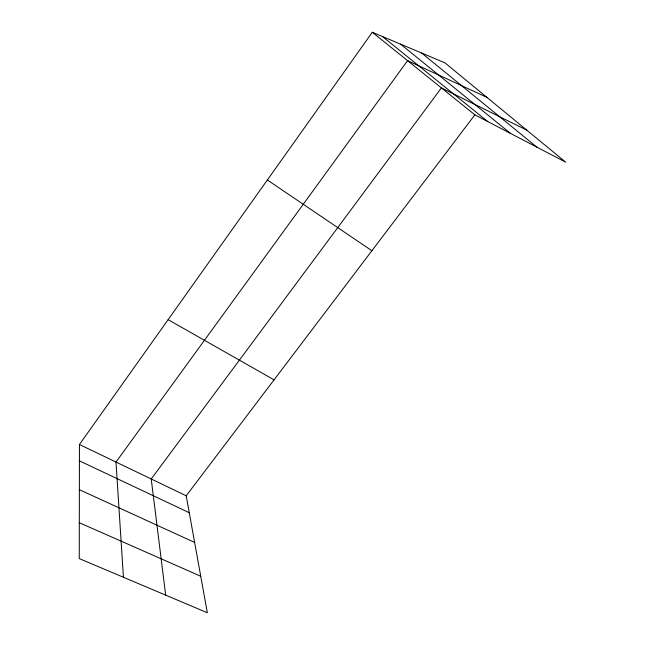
<?xml version="1.0" encoding="UTF-8"?>
<svg xmlns="http://www.w3.org/2000/svg" width="645" height="645" viewBox="0 0 645 645"><rect width="100%" height="100%" fill="white"/><g stroke="black" fill="none" stroke-linecap="round" stroke-linejoin="round"><path stroke-width="0.97" d="M79.44 444.502L79.254 558.586L207.335 612.75L186.212 495.779L474.865 114.842L565.746 162.201L444.961 62.855L372.31 32.25L79.44 444.502L186.212 495.779M79.311 522.716L200.748 576.259M79.367 489.692L194.637 542.429M486.902 97.355L407.584 60.654L115.987 462.054L123.429 577.259M79.416 460.861L189.275 512.711M526.739 130.121L441.414 87.905L151.22 478.969L165.676 595.133M168.127 319.662L274.061 379.849M267.361 179.987L371.899 250.728M372.31 32.25L474.865 114.842M382.477 36.531L487.741 121.55M400.585 44.158L510.558 133.442M421.669 53.043L536.898 147.165"/></g></svg>
